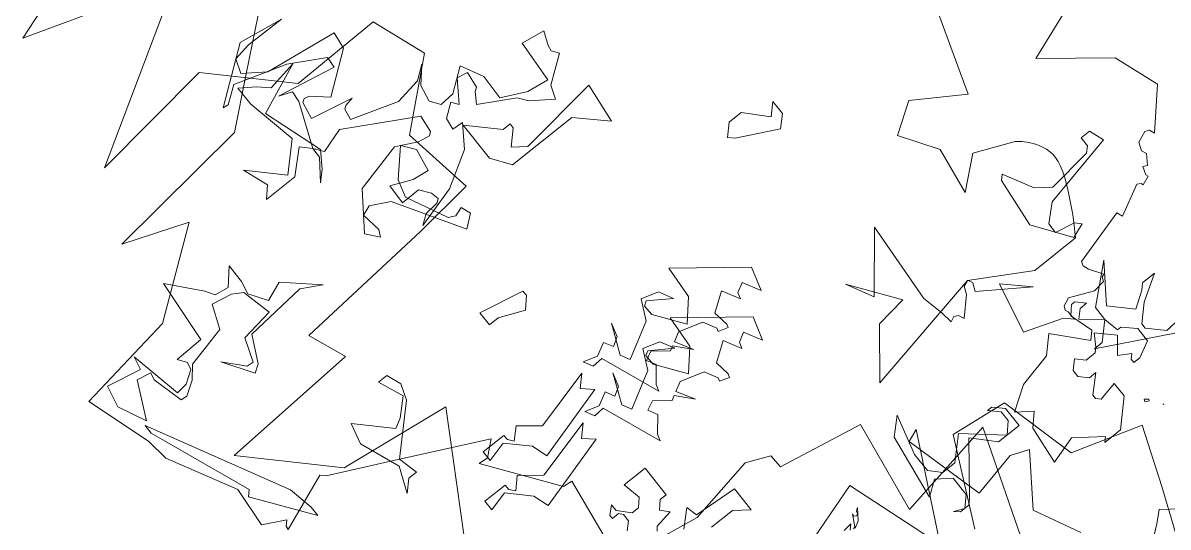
# Model space of a CAD drawing. Header units: metres. Extents: x -71 to 881, y -503 to 661.
# Drawn here: x 176.504 to 180.902, y -294.91 to -292.972 of the extents above; entities that cross this region are included whole.
import ezdxf

# ---------------------------------------------------------------- set-up
doc = ezdxf.new("R2010")
doc.units = ezdxf.units.M
doc.layers.add('ARBRE', color=100, linetype='Continuous', lineweight=13, true_color=0x00ff3f)

# ---------------------------------------------------------------- blocks, each defined once
blk = doc.blocks.new('WMF2', base_point=(0, 0.01))
at = {"color": 251, "lineweight": 0, "true_color": 0x636466}
for points in [[(160.89, -29.58), (158.19, -21.39), (152.68, -38.14)], [(143.85, -43.43), (139.57, -38.33), (135.29, -33.25), (133.39, -15.7), (130.63, -23.1), (123.64, -13.73), (121.99, -1.9), (114.39, -4.34), (111.72, -4.67), (103.98, -8.76), (99.27, -8.35), (97.95, -10.89), (97.46, -10.41), (97.02, -10.37), (99.54, -16.88), (99.06, -17.38), (95.41, -24.9), (90.83, -34.32), (89.42, -32.65), (89.51, -31.56), (81.64, -37.29), (81.55, -38.39), (70.38, -36.78)], [(49.4, -70.11), (59.14, -74.81), (58.34, -81.44), (49.36, -83.76), (46.84, -91.88), (40.14, -89.34), (24.4, -82.93)], [(122.03, -4.59), (121.2, -8.62), (122.72, -8.94), (116.58, -10.22), (116.74, -11.56), (117.68, -13), (118.53, -13.17), (119.53, -12.5), (119.62, -15.95), (127.05, -16.59), (123.52, -19.64), (122.5, -20.31), (122.25, -21.93), (124.05, -23.52), (121.84, -23.52), (120.32, -23.2), (118.31, -24.55), (119.17, -26.74), (115.88, -30.39), (117.14, -28.09), (116.53, -20.76), (113.49, -19.25), (112.89, -18.34), (116.25, -16.14), (114.07, -18.14), (114, -18.92), (116.7, -19.9), (117.23, -23.8), (120.73, -22.94), (121.42, -21.76), (121.9, -19.39), (119.14, -18.3), (118.02, -13.51), (116.67, -12.35), (115.65, -10.82), (115.72, -10.05), (119.34, -9.11), (120.19, -9.29), (120.53, -7.61), (116.29, -5.59), (119.5, -4.04), (122.03, -4.59), (122.03, -4.59)], [(100.3, -13.3), (97.37, -13.9), (96.16, -13.9), (102.61, -9.16), (103.21, -9.75), (114.9, -5.14), (116, -5.14), (100.3, -13.3), (100.3, -13.3)], [(192.69, -188.7), (207.51, -193.95), (205.44, -181.84), (216.23, -183.49), (218.11, -173.58), (219.76, -173.52), (220.92, -170.8), (219.49, -162.84), (220.49, -156.77)], [(151.66, -37.02), (141.23, -19.49), (142.97, -34.33), (135.13, -42.17), (135.3, -53.01), (129.01, -55.27), (122.91, -48.29), (114.53, -49.68), (113.77, -42.55), (112.45, -25.61), (108.09, -27.35), (107.21, -10.78), (98.49, -19.49), (96.74, -32.59), (81.64, -23.67)], [(58.37, -50.92), (61.87, -62.25), (50.47, -66), (62.16, -71.92), (61.59, -70.48), (52.23, -72.98), (53.36, -78.3), (52.54, -80.39), (46.99, -76.49), (41.75, -79.1)], [(26.05, -72.12), (37.25, -86.3), (38.33, -87.51), (34.61, -92.45)], [(95.41, -24.9), (93.1, -25.5), (93.1, -24.4), (91.88, -23.19), (94.81, -24.4), (99.43, -22.59), (101.87, -23.19), (98.33, -26.72), (98.94, -27.82), (100.65, -29.64), (103.57, -28.43), (103.57, -29.64), (101.87, -30.26), (100.05, -29.64), (95.41, -24.9), (95.41, -24.9)], [(58.37, -58.64), (58.47, -59.68), (57.96, -59.2)], [(57.85, -59.58), (57.93, -59.84), (59.21, -60.53), (58.92, -60.47), (58.77, -60.73), (58.88, -60.98), (59.17, -61.05), (59.42, -61.39), (58.22, -60.54), (57.77, -59.77)], [(85.82, -32.33), (85.2, -32.33), (84.59, -32.83), (85.82, -34.04), (83.99, -36.36), (85.82, -43.43), (84.59, -42.2), (83.5, -43.43), (81.06, -34.64), (82.88, -34.04), (85.2, -31.73), (84.59, -29.42), (85.82, -29.42), (85.82, -32.33), (85.82, -32.33)], [(127.86, -39.54), (126.03, -38.33), (124.94, -37.24), (127.24, -38.94), (128.46, -38.94), (129.55, -37.85), (127.24, -35.41), (127.24, -31.39), (128.46, -32.48), (131.38, -31.39), (127.86, -34.91), (130.76, -37.85), (136.62, -36.62), (138.93, -36.62), (137.71, -38.33), (136.62, -39.54), (137.23, -43.08), (134.79, -37.24), (127.86, -39.54), (127.86, -39.54)], [(90.23, -35.66), (89.63, -35.66), (89.02, -36.14), (90.23, -37.37), (88.4, -39.67), (90.23, -46.74), (89.02, -45.52), (87.92, -46.74), (85.48, -37.97), (87.31, -37.37), (89.63, -35.05), (89.02, -32.72), (90.23, -32.72), (90.23, -35.66), (90.23, -35.66)], [(73.38, -39.76), (74.16, -40.55), (75.04, -40.55), (75.48, -40.2), (75.48, -39.32), (75.92, -39.32), (76.72, -40.2), (75.92, -40.2), (74.6, -41.44), (74.6, -42.32), (75.48, -43.11), (77.6, -42.67), (77.6, -45.66), (73.81, -45.66), (73.81, -44.79), (72.94, -44), (72.05, -44.79), (71.7, -42.67), (71.26, -42.32)], [(69.59, -44.79), (71.26, -46.54), (69.94, -46.89), (69.59, -52), (66.59, -52), (67.83, -50.32), (67.83, -47.34)], [(120.42, -66.45), (119.65, -67.04), (117.45, -64.06), (115.93, -63.49), (117.61, -61.04), (118.69, -60.22), (120.94, -56.22), (122.15, -57.02), (122.44, -57.42), (124.35, -57.69), (124.6, -56.41), (122.13, -54.73), (122.91, -54.15), (121.8, -52.67), (120.44, -52.47), (120.32, -53.77), (117.85, -52.09), (115.45, -48.04), (114.13, -43.19), (114.93, -44.29), (115.11, -45.98), (115.4, -46.38), (116.35, -46.16), (117.52, -45.28), (117.5, -42.97), (119.86, -43.05), (118.8, -45.54), (118.53, -47.44), (121.17, -47.9), (122.64, -46.8), (121.69, -48.6), (121.49, -49.97), (121.78, -50.35), (123.77, -50.57), (128.28, -42.59), (127.38, -39.75), (128.46, -38.94), (133.52, -40.99), (134.82, -41.11), (135.39, -39.6), (134.06, -46.44), (135.36, -46.55), (137.61, -42.55), (139.52, -36.52), (138.12, -34.62), (138.22, -33.95), (142.72, -39.97), (141.89, -45.21), (141.95, -40.55), (141.61, -38.48), (139.96, -37.89), (138.27, -40.36), (137.04, -48.82), (135.07, -48.6), (131.68, -44.07), (133.27, -42.27), (133.42, -41.67), (133.14, -41.28), (131.16, -40.93), (130.09, -45.87), (129.9, -44.79), (129.67, -44.48), (128.38, -44.23), (126.63, -49.66), (127.08, -52.73), (128.25, -54.29), (126.47, -52.71), (124.5, -52.36), (123.39, -53.17), (123.49, -54.92), (125.42, -57.49), (122.86, -58.8), (119.88, -58.72), (118.5, -61.58), (118.12, -64.16), (123.08, -64.47), (122.69, -67.2), (121.11, -66.56), (120.42, -66.45), (120.42, -66.45)], [(122.64, -46.8), (119.8, -44.2), (117.78, -43.62), (113.05, -45.94), (112.69, -46.71), (113.05, -47.75), (111.9, -48.16), (110.76, -46.76), (118.41, -42.1), (119.56, -39.88), (119.15, -38.74), (116.82, -39.05), (116.04, -38.68), (117.45, -37.54), (121.56, -40.46), (122.95, -46.17), (122.64, -46.8), (122.64, -46.8)], [(99.65, -46.23), (100.87, -43.31), (100.87, -42.08), (102.57, -42.08), (101.47, -47.33), (100.87, -47.33), (99.65, -46.23), (99.65, -46.23)], [(82.59, -63.67), (82.02, -62.61), (81.29, -62.4), (83.29, -61.31), (81.8, -59.17), (80.03, -59.45), (79.63, -59.31), (79.98, -58.16), (80.39, -58.29), (81.86, -57.49), (82.69, -54.71), (82.12, -53.66), (80.09, -54.82), (81.89, -53.24), (81.61, -52.7), (82.93, -50.96), (82.44, -49.93), (81.38, -50.49), (79.67, -49.09), (78.94, -48.87), (85.72, -46.19), (85.64, -44.92), (86.71, -44.35), (86.21, -45.98), (87.01, -47.47), (85.95, -48.04), (86.55, -49.02), (88.1, -49.47), (84.71, -48.03), (83.64, -48.6), (85.9, -52.66), (88.14, -53.77), (87.55, -55.72), (85.96, -56.58), (87.61, -54.06), (87.34, -53.53), (86.07, -53.59), (82.77, -55.98), (85.1, -58.01), (88.93, -58.28), (83.26, -65.56), (80.58, -64.76), (82.59, -63.67), (82.59, -63.67)], [(87.01, -67), (86.45, -65.93), (85.72, -65.71), (87.73, -64.61), (86.24, -62.48), (84.47, -62.76), (84.07, -62.63), (84.4, -61.49), (84.81, -61.62), (86.3, -60.82), (87.13, -58.03), (86.56, -56.98), (84.52, -58.13), (86.33, -56.54), (86.04, -56.01), (87.37, -54.28), (86.87, -53.24), (85.82, -53.82), (84.11, -52.42), (83.35, -52.19), (90.12, -49.5), (90.07, -48.23), (91.12, -47.66), (90.64, -49.3), (91.42, -50.77), (90.37, -51.37), (90.96, -52.33), (92.52, -52.8), (89.13, -51.34), (88.07, -51.91), (90.31, -55.97), (92.58, -57.08), (91.99, -59.05), (90.39, -59.91), (92.05, -57.37), (91.75, -56.85), (90.49, -56.9), (87.19, -59.31), (89.51, -61.33), (93.35, -61.59), (87.7, -68.89), (85.01, -68.09), (87.01, -67), (87.01, -67)], [(113.17, -63.62), (113.17, -55.18), (115.36, -53.65), (120.07, -53.65), (116.91, -56.82), (116.91, -57.81), (116.37, -57.81), (114.82, -56.28), (113.72, -57.81), (114.82, -67.35), (110.12, -66.81), (113.17, -63.62), (113.17, -63.62)], [(64.7, -71.27), (60.09, -70.06), (57.77, -70.06), (56.55, -71.27), (56.55, -72.98), (58.86, -75.3), (55.34, -79.44), (56.55, -80.53), (57.77, -80.53), (58.86, -79.44), (58.86, -80.05), (57.77, -81.14), (55.34, -81.14), (55.34, -78.22), (57.77, -75.92), (52.42, -71.77), (51.91, -71.27), (51.91, -70.06), (52.42, -69.46), (51.91, -70.67), (53.02, -71.77), (55.34, -71.77), (56.55, -70.06), (55.34, -68.37), (63.01, -69.46), (64.7, -71.27), (64.7, -71.27)], [(68.73, -71.99), (73.89, -76.06), (74.34, -79.76), (79.68, -75.87), (76.6, -77.49), (82.66, -82.33), (73, -81.67), (70.51, -82.25), (69.1, -82.43), (69.35, -83.04), (69.14, -83.51), (68.47, -83.79), (70.41, -85.67), (71.27, -86.04), (71.55, -86.71), (71.33, -86.9), (71, -87.03), (70.05, -86.62), (66.45, -92.02), (69.04, -89.28), (63.17, -87.99), (61.62, -92.45), (60.75, -93.34), (61.84, -93.29), (62.18, -93.16), (62.64, -93.37), (63.02, -94.3), (61.86, -97.06), (62.03, -98.49), (62.51, -98.7), (62.64, -99.03), (64.13, -98.04), (64.8, -97.78), (65.29, -97.98), (67.08, -104.41), (66.4, -104.68), (68.19, -108.14), (67.94, -108.55), (67.68, -108.66), (68.1, -109.68), (68.37, -109.56), (69.29, -109.9), (69.08, -110.38), (70.18, -111.12), (70.78, -110.87), (71.7, -111.21), (72.22, -112.5), (72.02, -112.99), (71.4, -113.23), (75.46, -116.88), (80.69, -115.04), (86.12, -108.09), (88.43, -114.47)], [(97.41, -102.93), (91.6, -101), (87.74, -99.72), (91.28, -94.1), (89.03, -90.71), (84.85, -93.45), (79.38, -92.64), (82.27, -96.02), (80.34, -100.54), (80.31, -100.55), (80.25, -100.64), (80.17, -100.76), (80.05, -100.9), (79.89, -101.09), (79.68, -101.28), (79.47, -101.5), (79.2, -101.73), (78.93, -101.95), (78.6, -102.17), (78.25, -102.36), (77.89, -102.55), (77.49, -102.7), (77.07, -102.81), (76.62, -102.9), (76.15, -102.93), (75.62, -102.89), (75.04, -102.76), (74.41, -102.57), (73.74, -102.32), (73.05, -102.03), (72.35, -101.7), (71.67, -101.35), (70.98, -101), (70.34, -100.64), (69.73, -100.29), (69.19, -99.97), (68.7, -99.67), (68.31, -99.43), (68.02, -99.24), (67.83, -99.11), (67.77, -99.08), (67.77, -93.28), (71.55, -86.71), (68.73, -71.99), (68.73, -71.99)], [(97.72, -81.01), (100.04, -76.4), (100.64, -75.79), (101.87, -77), (101.87, -78.71), (99.41, -81.01), (100.64, -82.24), (98.93, -82.24), (97.72, -81.01), (97.72, -81.01)], [(55.55, -83.45), (56.85, -81.67), (58.61, -84.37), (59.53, -88.36), (61.31, -90.12), (57.78, -93.28), (58.61, -94.11), (61.31, -93.28), (62.23, -94.11), (62.23, -94.58), (61.31, -95.5), (61.31, -94.58), (60.48, -93.73), (58.61, -95.97), (56.85, -96.33), (56.85, -96.8), (55.55, -98.2), (53.79, -98.2), (52.87, -96.33), (52.87, -95.5), (53.33, -95.5), (53.79, -95.97), (54.63, -94.58), (56.39, -95.97), (58.23, -94.11), (56.85, -93.28), (56.39, -92.81), (56.39, -91.51), (57.31, -90.59), (56.39, -89.66), (55.55, -89.66), (54.63, -90.59), (54.63, -91.51), (52.87, -89.66), (52.41, -89.66), (51.93, -90.12), (52.41, -92.34), (50.63, -92.34), (47.94, -89.66), (47.94, -87.42), (48.41, -87.89), (50.63, -84.84), (49.71, -81.67), (54.16, -82.15), (55.55, -83.45), (55.55, -83.45)], [(48.48, -94.16), (48.71, -93.73), (48.96, -93.86), (48.64, -94.24), (48.48, -94.16), (48.48, -94.16)], [(58.61, -95.97), (60.32, -95.97), (63.86, -99.98), (59.71, -97.06), (57.39, -99.38), (58.61, -101.21), (59.21, -101.81), (59.21, -103.52), (57.39, -100.59), (55.69, -98.89), (55.08, -98.89), (53.39, -100.59), (53.87, -107.05), (50.45, -105.22), (56.79, -93.05), (56.79, -94.14), (58.61, -95.97), (58.61, -95.97)], [(47.28, -95.16), (47.15, -95.21), (47.28, -95.16), (47.28, -95.16)], [(78.38, -97.12), (74.97, -98.96), (73.76, -100.65), (74.37, -105.9), (74.97, -106.51), (76.08, -106.51), (76.08, -107.72), (74.37, -108.33), (72.54, -99.56), (70.84, -97.73), (69.62, -97.73), (69.14, -100.05), (68.53, -100.65), (67.9, -98.96), (72.05, -96.02), (77.9, -96.64), (78.38, -97.12), (78.38, -97.12)]]:
    blk.add_lwpolyline(points, dxfattribs=at)

msp = doc.modelspace()

# ---------------------------------------------------------------- block references
at = {"layer": 'ARBRE', "color": 251, "lineweight": 5, "true_color": 0x636466, "xscale": 0.03451886634015593, "yscale": 0.03451886634015593, "zscale": 0.03451886634015593, "rotation": 128.5771086415459}
for p in [(179.3309, -297.7602), (179.423, -304.3012)]:
    msp.add_blockref('WMF2', p, dxfattribs=at)

doc.saveas('drawing.dxf')
